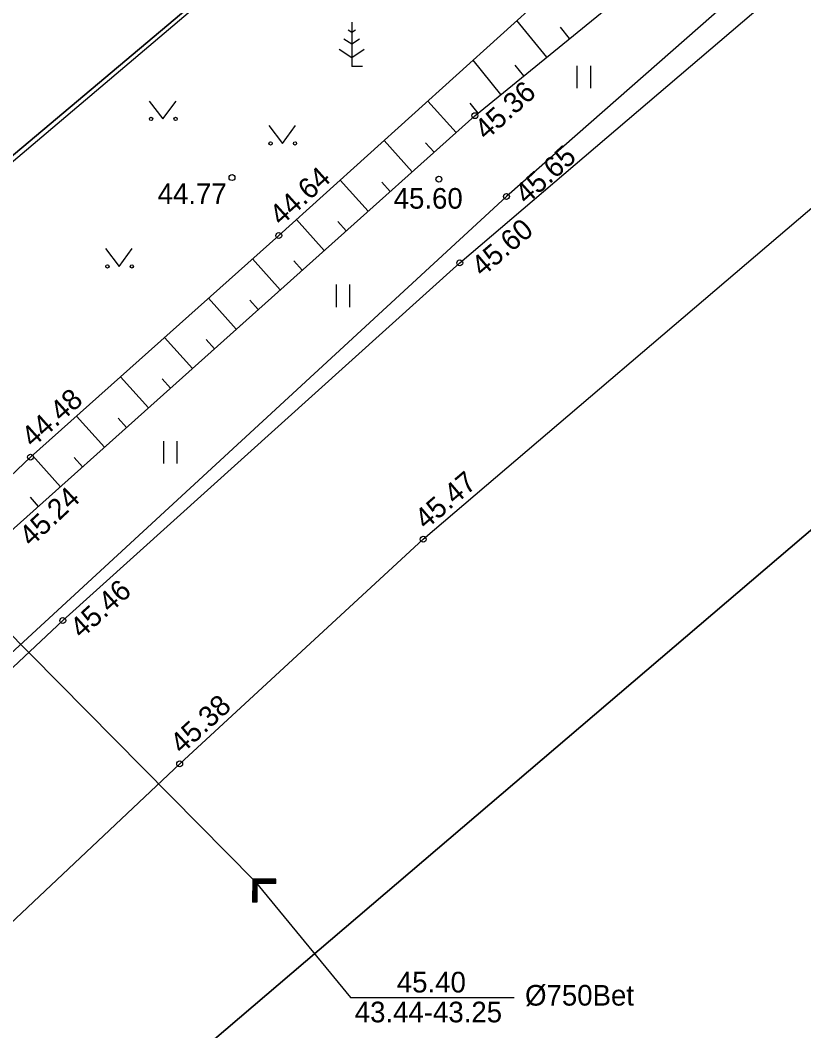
# Model space of a CAD drawing. Extents: x 641582 to 643225, y 6457495 to 6459046.
# Drawn here: x 642119.36 to 642145.93, y 6458179.79 to 6458214.05 of the extents above; entities that cross this region are included whole.
import ezdxf

# ---------------------------------------------------------------- set-up
doc = ezdxf.new("R2010")
doc.units = 0
for name, color, linetype in [('AED', 7, 'Continuous'), ('HALJASTUS', 7, 'Continuous'), ('KORGUS-EH2000', 7, 'Continuous'), ('PIIR', 7, 'Continuous'), ('PUU', 7, 'Continuous'), ('RELJEEF', 7, 'Continuous'), ('TEE', 7, 'Continuous'), ('TRUUP', 7, 'Continuous')]:
    doc.layers.add(name, color=color, linetype=linetype)

msp = doc.modelspace()

# ---------------------------------------------------------------- linework, layer by layer
at = {"layer": 'AED'}
msp.add_lwpolyline([(642110.306, 6458202.98), (642110.671, 6458202.13), (642133.651, 6458221.59), (642141.563, 6458227.92), (642145.728, 6458231.69)], dxfattribs=at)
at = {"layer": 'HALJASTUS'}
for p, q in [((642138.24, 6458212.504), (642138.24, 6458211.743)), ((642138.695, 6458212.504), (642138.695, 6458211.743)), ((642123.734, 6458211.306), (642124.197, 6458210.7)), ((642124.197, 6458210.7), (642124.643, 6458211.306)), ((642127.785, 6458210.477), (642128.249, 6458209.87)), ((642128.249, 6458209.87), (642128.694, 6458210.477)), ((642122.251, 6458206.307), (642122.715, 6458205.7)), ((642122.715, 6458205.7), (642123.16, 6458206.307)), ((642130.073, 6458205.083), (642130.073, 6458204.322)), ((642130.528, 6458205.083), (642130.528, 6458204.322)), ((642124.214, 6458199.776), (642124.214, 6458199.014)), ((642124.669, 6458199.776), (642124.669, 6458199.014))]:
    msp.add_line(p, q, dxfattribs=at)
for centre in [(642123.796, 6458210.7), (642124.625, 6458210.7), (642127.848, 6458209.87), (642128.677, 6458209.87), (642122.314, 6458205.7), (642123.143, 6458205.7)]:
    msp.add_circle(centre, 0.055, dxfattribs=at)
at = {"layer": 'KORGUS-EH2000'}
for centre in [(642134.777, 6458210.81), (642126.542, 6458208.711), (642133.556, 6458208.658), (642135.846, 6458208.07), (642128.126, 6458206.745), (642134.266, 6458205.82), (642119.707, 6458199.234), (642133.027, 6458196.452), (642120.801, 6458193.694), (642124.766, 6458188.835)]:
    msp.add_circle(centre, 0.1, dxfattribs=at)
at = {"layer": 'PIIR'}
for points in [[(642343.02, 6458334.87), (642346.29, 6458310.48), (642326.82, 6458305.37), (642272.29, 6458282.22), (642265.03, 6458279.14), (642255.09, 6458274.77), (642183.51, 6458228.62), (642171.95, 6458218.75), (642152.19, 6458201.89), (642125.02, 6458178.71), (642090.85, 6458147.29), (642074.8, 6458131.84), (641916.12, 6457979.07), (641897.39, 6457992.37), (641907.28, 6458008.31), (641933.02, 6458022.4), (641986.64, 6458073.31), (642058.45, 6458152.73), (642060.6, 6458154.58), (642110.49, 6458202.23), (642147.56, 6458233.4), (642227.07, 6458286.71), (642288.53, 6458313.06), (642334.74, 6458327.9)], [(642087.99, 6458256.04), (642120.28, 6458267.24), (642147.56, 6458233.4), (642110.49, 6458202.23)], [(642152.19, 6458201.89), (642170.38, 6458173.01), (642140.42, 6458154.15), (642125.02, 6458178.71)]]:
    msp.add_lwpolyline(points, close=True, dxfattribs=at)
at = {"layer": 'PUU'}
for p, q in [((642130.602, 6458213.98), (642130.602, 6458212.48)), ((642130.602, 6458213.23), (642130.335, 6458213.408)), ((642130.602, 6458213.63), (642130.478, 6458213.713)), ((642130.726, 6458213.713), (642130.602, 6458213.63)), ((642130.869, 6458213.408), (642130.602, 6458213.23)), ((642130.178, 6458213.069), (642130.602, 6458212.787)), ((642130.602, 6458212.787), (642131.026, 6458213.069)), ((642130.962, 6458212.48), (642130.602, 6458212.48))]:
    msp.add_line(p, q, dxfattribs=at)
at = {"layer": 'RELJEEF'}
for p, q in [((642137.214, 6458212.794), (642136.203, 6458214.035)), ((642137.989, 6458213.425), (642137.676, 6458213.81)), ((642135.663, 6458211.531), (642134.716, 6458212.694)), ((642136.438, 6458212.163), (642136.145, 6458212.523)), ((642134.138, 6458210.238), (642133.181, 6458211.307)), ((642134.887, 6458210.9), (642134.613, 6458211.237)), ((642132.648, 6458208.904), (642131.696, 6458209.967)), ((642133.393, 6458209.571), (642133.106, 6458209.891)), ((642131.157, 6458207.57), (642130.211, 6458208.627)), ((642131.903, 6458208.237), (642131.618, 6458208.555)), ((642129.667, 6458206.236), (642128.727, 6458207.287)), ((642130.412, 6458206.903), (642130.129, 6458207.219)), ((642128.177, 6458204.902), (642127.237, 6458205.952)), ((642128.922, 6458205.569), (642128.641, 6458205.884)), ((642126.687, 6458203.568), (642125.745, 6458204.621)), ((642127.432, 6458204.235), (642127.15, 6458204.551)), ((642125.197, 6458202.234), (642124.252, 6458203.289)), ((642125.942, 6458202.901), (642125.659, 6458203.217)), ((642123.706, 6458200.9), (642122.76, 6458201.958)), ((642124.452, 6458201.567), (642124.168, 6458201.884)), ((642122.216, 6458199.567), (642121.268, 6458200.626)), ((642122.961, 6458200.234), (642122.677, 6458200.551)), ((642120.726, 6458198.233), (642119.775, 6458199.295)), ((642121.471, 6458198.9), (642121.186, 6458199.218)), ((642119.981, 6458197.566), (642119.701, 6458197.879))]:
    msp.add_line(p, q, dxfattribs=at)
for points in [[(642118.939, 6458196.633), (642134.777, 6458210.81), (642148.532, 6458222.01), (642159.147, 6458230.84), (642176.903, 6458243.731), (642197.503, 6458257.83), (642213.212, 6458269.247), (642225.642, 6458277.2), (642240.716, 6458284.936), (642240.633, 6458286.691), (642238.296, 6458289.707)], [(642117.401, 6458197.053), (642119.707, 6458199.234), (642128.126, 6458206.745), (642146.168, 6458223.03), (642158.131, 6458232.087), (642176.254, 6458245.335), (642195.949, 6458259.84), (642212.07, 6458270.216), (642224.725, 6458278.87), (642238.11, 6458286.869), (642237.466, 6458288.925)]]:
    msp.add_lwpolyline(points, dxfattribs=at)
at = {"layer": 'TEE'}
for points in [[(641956.046, 6458036.158), (641969.275, 6458048.478), (641980.269, 6458058.974), (641992.009, 6458070.247), (642004.798, 6458082.594), (642018.195, 6458095.196), (642032.128, 6458108.207), (642045.679, 6458121.076), (642059.187, 6458134.038), (642072.121, 6458146.709), (642084.214, 6458158.544), (642096.262, 6458170.416), (642108.456, 6458182.108), (642120.801, 6458193.694), (642134.266, 6458205.82), (642149.139, 6458218.514), (642164.834, 6458231.307), (642181.155, 6458243.322), (642197.451, 6458254.516), (642213.639, 6458265.51), (642230.329, 6458276.019), (642246.882, 6458285.767)], [(642241.986, 6458283.872), (642227.035, 6458274.65), (642211.07, 6458264.44), (642199.089, 6458256.32), (642182.956, 6458245.02), (642165.58, 6458232.79), (642149.847, 6458220.36), (642135.846, 6458208.07), (642118.587, 6458192.17), (642106.831, 6458181.41)], [(641967.658, 6458038.709), (641978.733, 6458049.203), (641997.461, 6458066.375), (642012.618, 6458081.466), (642026.454, 6458094.118), (642035.907, 6458103.643), (642044.246, 6458111.221), (642048.177, 6458115.493), (642060.528, 6458127.443), (642074.578, 6458140.479), (642088.377, 6458153.639), (642095.431, 6458160.906), (642107.279, 6458172.365), (642124.766, 6458188.835), (642133.027, 6458196.452), (642146.438, 6458207.887), (642159.854, 6458218.753), (642172.561, 6458228.707), (642185.48, 6458238.119), (642198.975, 6458247.702), (642212.998, 6458257.231), (642226.259, 6458265.97), (642239.196, 6458273.779), (642252.845, 6458281.1)]]:
    msp.add_lwpolyline(points, dxfattribs=at)
at = {"layer": 'TRUUP'}
for p, q in [((642127.245, 6458184.929), (642127.239, 6458184.151)), ((642127.385, 6458184.603), (642127.243, 6458184.676)), ((642127.385, 6458184.575), (642127.243, 6458184.648)), ((642127.385, 6458184.547), (642127.243, 6458184.62)), ((642127.386, 6458184.743), (642127.244, 6458184.816)), ((642127.386, 6458184.715), (642127.244, 6458184.788)), ((642127.386, 6458184.687), (642127.244, 6458184.76)), ((642127.385, 6458184.659), (642127.244, 6458184.732)), ((642127.385, 6458184.631), (642127.244, 6458184.704)), ((642128.024, 6458184.922), (642127.245, 6458184.929)), ((642127.524, 6458184.784), (642127.245, 6458184.928)), ((642127.469, 6458184.785), (642127.245, 6458184.9)), ((642127.413, 6458184.785), (642127.245, 6458184.872)), ((642127.386, 6458184.771), (642127.245, 6458184.844)), ((642127.58, 6458184.784), (642127.299, 6458184.928)), ((642127.316, 6458184.857), (642127.31, 6458184.15)), ((642128.023, 6458184.851), (642127.316, 6458184.857)), ((642127.636, 6458184.783), (642127.354, 6458184.928)), ((642127.387, 6458184.785), (642127.381, 6458184.149)), ((642128.022, 6458184.78), (642127.387, 6458184.785)), ((642127.691, 6458184.783), (642127.41, 6458184.927)), ((642127.747, 6458184.782), (642127.465, 6458184.927)), ((642127.802, 6458184.782), (642127.521, 6458184.926)), ((642127.858, 6458184.781), (642127.577, 6458184.926)), ((642127.913, 6458184.781), (642127.632, 6458184.925)), ((642127.969, 6458184.78), (642127.688, 6458184.925)), ((642128.022, 6458184.781), (642127.743, 6458184.925)), ((642128.023, 6458184.809), (642127.799, 6458184.924)), ((642128.023, 6458184.837), (642127.854, 6458184.924)), ((642128.023, 6458184.865), (642127.91, 6458184.923)), ((642128.023, 6458184.893), (642127.965, 6458184.923)), ((642128.022, 6458184.78), (642128.024, 6458184.922)), ((642127.382, 6458184.267), (642127.24, 6458184.34)), ((642127.382, 6458184.239), (642127.24, 6458184.312)), ((642127.382, 6458184.211), (642127.24, 6458184.284)), ((642127.383, 6458184.379), (642127.241, 6458184.452)), ((642127.383, 6458184.351), (642127.241, 6458184.424)), ((642127.383, 6458184.323), (642127.241, 6458184.396)), ((642127.382, 6458184.295), (642127.241, 6458184.368)), ((642127.384, 6458184.491), (642127.242, 6458184.564)), ((642127.384, 6458184.463), (642127.242, 6458184.536)), ((642127.384, 6458184.435), (642127.242, 6458184.508)), ((642127.383, 6458184.407), (642127.242, 6458184.48)), ((642127.384, 6458184.519), (642127.243, 6458184.592)), ((642127.381, 6458184.155), (642127.239, 6458184.228)), ((642127.337, 6458184.15), (642127.239, 6458184.2)), ((642127.281, 6458184.15), (642127.239, 6458184.172)), ((642127.381, 6458184.149), (642127.239, 6458184.151)), ((642127.381, 6458184.183), (642127.24, 6458184.256))]:
    msp.add_line(p, q, dxfattribs=at)
for points in [[(642115.908, 6458196.388), (642127.316, 6458184.857)], [(642127.316, 6458184.857), (642130.56, 6458180.916), (642136.106, 6458180.916)]]:
    msp.add_lwpolyline(points, dxfattribs=at)

# ---------------------------------------------------------------- texts
at = {"layer": 'KORGUS-EH2000'}
for s, rotation, p in [(' 45.36', 42.0097, (642134.965, 6458209.781)), (' 45.65', 42.0097, (642136.333, 6458207.601)), (' 44.64', 42.0699, (642128.009, 6458206.875)), (' 45.60', 40.4805, (642134.834, 6458205.154)), (' 44.48', 41.7377, (642119.59, 6458199.365)), (' 45.47', 40.4528, (642132.913, 6458196.585)), (' 45.24', 43.1904, (642119.538, 6458195.995)), (' 45.46', 42.0048, (642121.241, 6458192.882)), (' 45.38', 42.6774, (642124.647, 6458188.964))]:
    msp.add_text(s, height=0.7, rotation=rotation, dxfattribs=at).set_placement(p)
for s, p in [(' 44.77', (642123.758, 6458207.814)), (' 45.60', (642131.763, 6458207.657))]:
    msp.add_text(s, height=0.7, dxfattribs=at).set_placement(p)
at = {"layer": 'TRUUP'}
for s, p in [('45.40', (642132.13, 6458181.086)), ('%%c750Bet', (642136.479, 6458180.641)), ('43.44-43.25', (642130.703, 6458180.074))]:
    msp.add_text(s, height=0.7, dxfattribs=at).set_placement(p)

doc.saveas('drawing.dxf')
